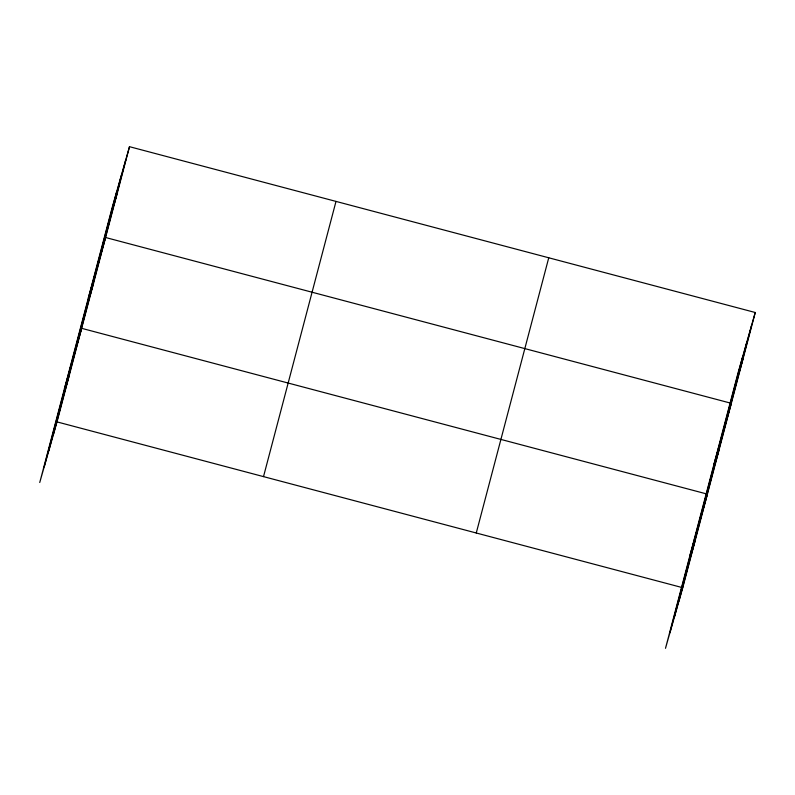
<?xml version="1.0" encoding="UTF-8"?>
<svg xmlns="http://www.w3.org/2000/svg" width="795" height="795" viewBox="0 0 795 795"><rect width="100%" height="100%" fill="white"/><g stroke="black" fill="none" stroke-linecap="round" stroke-linejoin="round"><path stroke-width="1.19" d="M44.192 466.904L116.676 191.704M48.763 450.845L121.257 175.635M53.205 435.253L125.699 160.053M129.505 146.687L112.244 207.286L39.75 482.495L57.011 421.897L129.505 146.687L755.25 312.505L682.756 587.714L665.495 648.313L737.989 373.103L755.25 312.505M263.513 476.612L335.997 201.413M476.265 532.988L548.749 257.789M669.937 632.721L742.431 357.521M674.518 616.662L747.002 341.453M678.96 601.07L751.444 325.871M113.735 205.458L117.541 192.102M88.315 298.105L105.576 237.506L730.128 403.005M89.815 296.277L93.621 282.921M64.395 388.924L81.656 328.325L707.411 494.142L690.149 554.741M65.528 388.467L69.334 375.111M739.479 371.275L743.285 357.919M714.069 463.922L731.33 403.323M715.56 462.094L719.366 448.728M691.282 554.284L695.088 540.928M57.011 421.897L682.756 587.714"/></g></svg>
